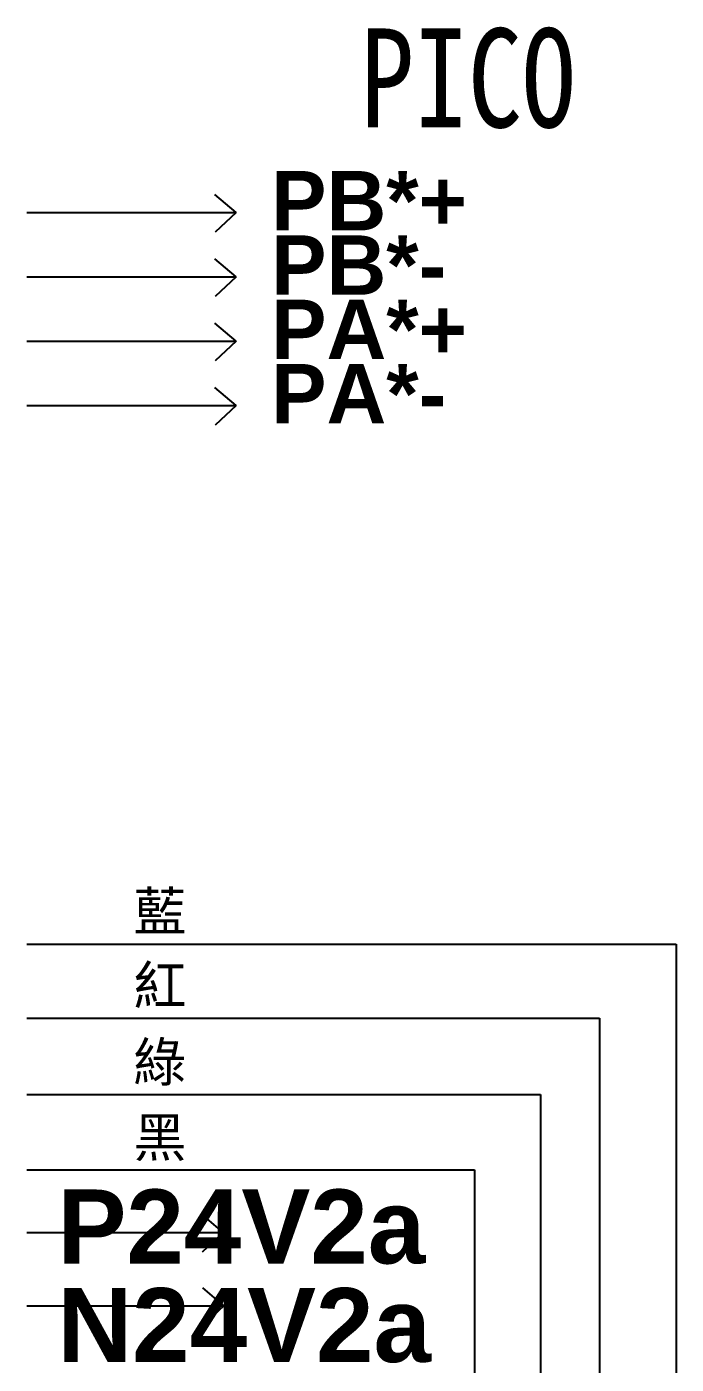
# Model space of a CAD drawing. Header units: millimetres. Extents: x -684 to 5961, y -1281 to 2539.
# Drawn here: x 2837.9 to 2871.4, y -520.1 to -451.1 of the extents above; entities that cross this region are included whole.
import ezdxf

# ---------------------------------------------------------------- set-up
doc = ezdxf.new("R2010")
doc.units = ezdxf.units.MM
doc.header["$LTSCALE"] = 5
doc.header["$MEASUREMENT"] = 0
doc.layers.add('AIR', color=7, linetype='CONTINUOUS')
doc.styles.get("Standard").update_dxf_attribs({"font": 'arialbd.ttf', "height": 15})
doc.styles.add('標楷體', font='', dxfattribs={"width": 0.8})
doc.styles.get('標楷體').set_extended_font_data('標楷體')

msp = doc.modelspace()

# ---------------------------------------------------------------- linework, layer by layer
at = {"layer": 'AIR', "color": 0}
for p, q in [((2848.702, -460.709), (2847.617, -459.791)), ((2837.912, -460.709), (2848.702, -460.709)), ((2848.702, -460.709), (2847.618, -461.727)), ((2848.702, -464.024), (2847.617, -463.106)), ((2837.912, -464.024), (2848.702, -464.024)), ((2848.702, -464.024), (2847.618, -465.042)), ((2848.702, -467.339), (2847.617, -466.421)), ((2837.912, -467.339), (2848.702, -467.339)), ((2848.702, -467.339), (2847.618, -468.357)), ((2848.702, -470.654), (2847.617, -469.736)), ((2837.912, -470.654), (2848.702, -470.654)), ((2848.702, -470.654), (2847.618, -471.672)), ((2837.912, -498.403), (2871.396, -498.403)), ((2871.396, -498.403), (2871.396, -542.383)), ((2837.912, -502.217), (2867.444, -502.217)), ((2867.444, -502.217), (2867.444, -544.81)), ((2837.912, -506.162), (2864.398, -506.162)), ((2864.398, -506.162), (2864.398, -544.81)), ((2837.912, -510.042), (2860.989, -510.042)), ((2860.989, -510.042), (2860.989, -542.54)), ((2848.037, -513.262), (2846.952, -512.343)), ((2837.912, -513.262), (2848.037, -513.262)), ((2848.037, -513.262), (2846.953, -514.28)), ((2848.076, -517.04), (2846.991, -516.122)), ((2837.912, -517.04), (2848.076, -517.04)), ((2848.076, -517.04), (2846.992, -518.058))]:
    msp.add_line(p, q, dxfattribs=at)

# ---------------------------------------------------------------- texts
at = {"layer": 'AIR', "color": 0, "style": '標楷體', "width": 0.8}
msp.add_text('PICO', height=5.1, dxfattribs=at).set_placement((2855.109, -456.324))
at = {"layer": 'AIR', "color": 0}
for s, height, p in [('PB*+', 3.06, (2850.513, -461.635)), ('PB*-', 3.06, (2850.513, -464.95)), ('PA*+', 3.06, (2850.513, -468.265)), ('PA*-', 3.06, (2850.513, -471.58)), ('藍', 2, (2843.413, -497.725)), ('紅', 2, (2843.413, -501.539)), ('綠', 2, (2843.413, -505.484)), ('黑', 2, (2843.413, -509.364)), ('P24V2a', 3.8137, (2839.499, -514.865)), ('N24V2a', 3.8137, (2839.499, -519.943))]:
    msp.add_text(s, height=height, dxfattribs=at).set_placement(p)

doc.saveas('drawing.dxf')
